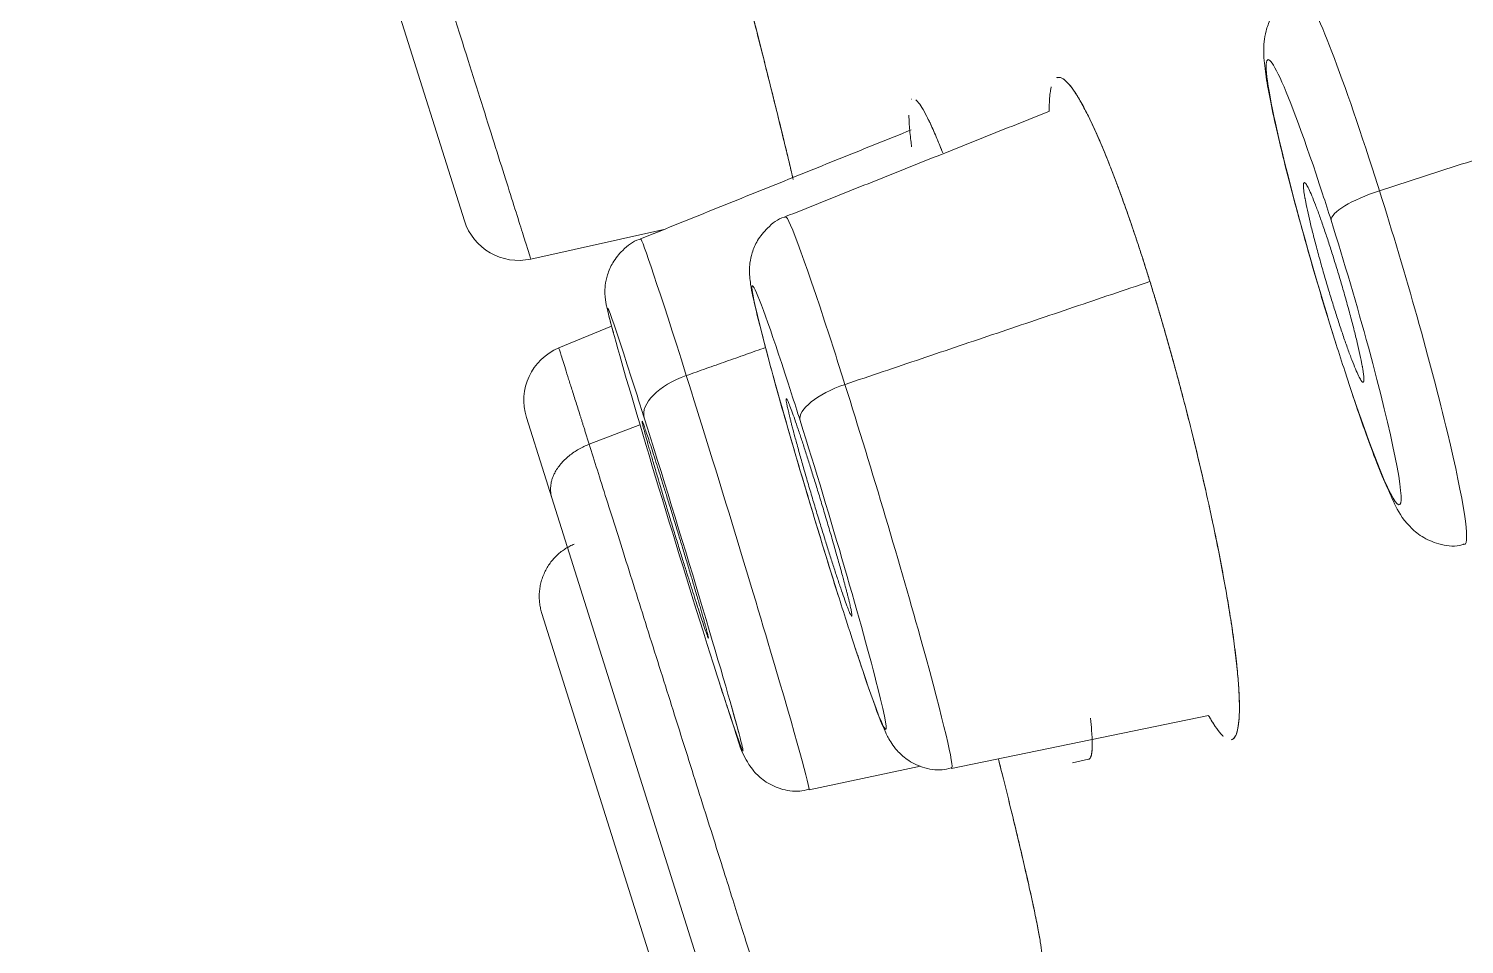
# Model space of a CAD drawing. Extents: x 5217 to 6345, y 0 to 827.
# Drawn here: x 5955.75 to 5963.34, y 502.36 to 507.2 of the extents above; entities that cross this region are included whole.
import ezdxf

# ---------------------------------------------------------------- set-up
doc = ezdxf.new("R2010")
doc.units = 0
doc.header["$LTSCALE"] = 30
doc.header["$MEASUREMENT"] = 0
doc.linetypes.add('HIDDEN2', pattern=[4.7625, 3.175, -1.5875])
doc.layers.add('1', color=7, linetype='CONTINUOUS')
doc.layers.add('2', color=1, linetype='HIDDEN2')

msp = doc.modelspace()

# ---------------------------------------------------------------- linework, layer by layer
at = {"layer": '1', "color": 7, "linetype": 'Continuous', "lineweight": 18}
for p, q in [((5957.1533, 509.0488), (5958.0549, 506.1893)), ((5960.42, 506.8325), (5960.4199, 506.8325)), ((5958.4059, 505.9866), (5959.1086, 506.1424)), ((5959.1086, 506.1424), (5958.9863, 506.0932)), ((5958.8335, 505.6319), (5958.5542, 505.5163)), ((5958.3829, 505.1489), (5958.4763, 504.8529)), ((5958.5173, 504.7229), (5958.4763, 504.8529)), ((5959.3002, 502.2399), (5958.5173, 504.7229)), ((5959.3782, 501.214), (5958.4646, 504.1117)), ((5960.6307, 503.2916), (5961.99, 503.5727)), ((5959.8773, 503.1789), (5960.4674, 503.3049)), ((5961.27, 503.3229), (5961.355, 503.341))]:
    msp.add_line(p, q, dxfattribs=at)
at = {"layer": '1', "color": 7, "linetype": 'Continuous', "lineweight": 13}
msp.add_line((5958.7149, 505.0068), (5958.9833, 505.11), dxfattribs=at)
at = {"layer": '1', "color": 7, "linetype": 'Continuous', "lineweight": 18}
for centre, start, end in [((5958.341, 506.2795), 197.5, 282.5), ((5958.6691, 505.2391), 112.5, 197.5)]:
    msp.add_arc(centre, 0.3, start, end, dxfattribs=at)
at = {"layer": '1', "color": 7, "linetype": 'Continuous', "lineweight": 13}
for centre, major_axis, ratio, start_param, end_param in [((5962.9106, 505.94), (-0.4325, 1.4637), 0.06738, 5.101439, 6.293005), ((5962.6513, 505.8634), (0.3479, -1.1773), 0.06738, 1.959846, 4.974799), ((5962.9106, 505.94), (-0.4325, 1.4637), 0.06738, 4.974799, 5.101439), ((5962.9247, 506.2763), (0.2861, 0.0902), 0.258819, 1.597633, 3.071779), ((5962.9106, 505.94), (-0.4325, 1.4637), 0.06738, 3.135066, 4.974799), ((5960.1919, 504.7513), (-0.4389, 1.4596), 0.032243, 5.240853, 6.285303), ((5959.4319, 504.636), (-0.4455, 1.4571), 0.015114, 5.236054, 6.285301), ((5959.9301, 504.6725), (-0.3528, 1.1734), 0.032243, 5.240853, 7.023672), ((5959.1697, 504.5559), (-0.3581, 1.1713), 0.015114, 5.371563, 6.738956), ((5960.1919, 504.7513), (-0.4389, 1.4596), 0.032243, 5.105304, 5.240853), ((5962.6513, 505.8634), (-0.3479, 1.1773), 0.06738, 1.959846, 4.396965), ((5959.2928, 505.234), (-0.2861, -0.0902), 0.5, 4.781253, 6.265732), ((5959.4319, 504.636), (-0.4455, 1.4571), 0.015114, 3.140336, 5.236054), ((5959.1697, 504.5559), (-0.3581, 1.1713), 0.015114, 5.236054, 5.371563), ((5959.9301, 504.6725), (-0.3528, 1.1734), 0.032243, 5.105304, 5.240853), ((5960.1171, 505.2187), (-0.2861, -0.0902), 0.382683, 4.765591, 6.248279), ((5960.1919, 504.7513), (-0.4389, 1.4596), 0.032243, 3.138778, 5.105304), ((5959.9301, 504.6725), (-0.3528, 1.1734), 0.032243, 2.335563, 3.752208), ((5959.1697, 504.5559), (-0.3581, 1.1713), 0.015114, 3.554432, 3.785205)]:
    msp.add_ellipse(centre, major_axis=major_axis, ratio=ratio, start_param=start_param, end_param=end_param, dxfattribs=at)
at = {"layer": '1', "color": 7, "linetype": 'Continuous', "lineweight": 18}
for centre, major_axis, ratio, start_param, end_param in [((5962.6513, 505.8634), (0.3479, -1.1773), 0.06738, 1.833206, 1.959846), ((5962.6513, 505.8634), (-0.3479, 1.1773), 0.06738, 4.396964, 4.974799), ((5959.1697, 504.5559), (-0.3581, 1.1713), 0.015114, 0.45577, 2.094461), ((5959.9301, 504.6725), (-0.3528, 1.1734), 0.032243, 0.740486, 1.963711), ((5962.6513, 505.8634), (-0.3479, 1.1773), 0.06738, 1.833206, 1.959846), ((5959.1697, 504.5559), (-0.3581, 1.1713), 0.015114, 3.554432, 5.236054), ((5959.9301, 504.6725), (-0.3528, 1.1734), 0.032243, 3.752209, 5.105304), ((5959.9301, 504.6725), (-0.3528, 1.1734), 0.032243, 1.963711, 2.09926), ((5959.9301, 504.6725), (-0.3528, 1.1734), 0.032243, 2.09926, 2.335563), ((5959.1697, 504.5559), (-0.3581, 1.1713), 0.015114, 2.094461, 2.22997), ((5959.1697, 504.5559), (-0.3581, 1.1713), 0.015114, 2.22997, 3.785205)]:
    msp.add_ellipse(centre, major_axis=major_axis, ratio=ratio, start_param=start_param, end_param=end_param, dxfattribs=at)
for points, weights, knots in [([(5973.7087, 496.5192), (5955.7781, 553.3878), (5955.7782, 553.3878), (5955.7782, 553.3878)], [1, 0.707106781187, 0.999979307548, 0.99995861802], [0, 0, 0, 0.999929, 1, 1, 1]), ([(5973.7087, 496.5192), (5955.7781, 553.3878), (5955.7782, 553.3878), (5955.7782, 553.3878)], [1, 0.707106781187, 0.999979307866, 0.999958618656], [0, 0, 0, 0.999929, 1, 1, 1]), ([(5962.6574, 505.7164), (5962.4976, 506.2231), (5962.4915, 506.3701), (5962.4854, 506.517), (5962.6452, 506.0103)], [1, 0.707106781183, 1, 0.707106781183, 1], [0, 0, 0, 0.5, 0.5, 1, 1, 1]), ([(5962.6452, 506.0103), (5962.8049, 505.5037), (5962.811, 505.3567), (5962.8171, 505.2097), (5962.6574, 505.7164)], [1, 0.707106781188, 1, 0.707106781188, 1], [0, 0, 0, 0.5, 0.5, 1, 1, 1]), ([(5959.9791, 504.4474), (5959.8124, 504.9761), (5959.7634, 505.2012), (5959.7143, 505.4264), (5959.881, 504.8977)], [1, 0.707106781184, 1, 0.707106781184, 1], [0, 0, 0, 0.5, 0.5, 1, 1, 1]), ([(5959.2499, 504.2667), (5959.0937, 504.7622), (5959.0135, 505.0514), (5958.9333, 505.3407), (5959.0895, 504.8451)], [1, 0.707106781192, 1, 0.707106781192, 1], [0, 0, 0, 0.5, 0.5, 1, 1, 1]), ([(5959.881, 504.8977), (5960.0477, 504.369), (5960.0968, 504.1439), (5960.1458, 503.9187), (5959.9791, 504.4474)], [1, 0.707106781184, 1, 0.707106781184, 1], [0, 0, 0, 0.5, 0.5, 1, 1, 1]), ([(5959.0895, 504.8451), (5959.2458, 504.3495), (5959.326, 504.0603), (5959.4062, 503.7711), (5959.2499, 504.2667)], [1, 0.707106781184, 1, 0.707106781184, 1], [0, 0, 0, 0.5, 0.5, 1, 1, 1])]:
    msp.add_rational_spline(points, weights, degree=2, knots=knots, dxfattribs=at)
for points, degree, knots in [([(5956.6668, 553.2546), (5956.6669, 553.2544), (5956.7304, 553.0528), (5956.7986, 552.8365), (5956.9395, 552.3899), (5957.0844, 551.9301), (5957.3052, 551.2299), (5957.5316, 550.5119), (5957.8357, 549.5474), (5958.1462, 548.5626), (5958.5349, 547.3299), (5958.9299, 546.0771), (5959.4018, 544.5803), (5959.8792, 543.0664), (5960.4305, 541.3178), (5960.9853, 539.5581), (5961.6095, 537.5785), (5962.2344, 535.5965), (5962.9225, 533.4141), (5963.6079, 531.2403), (5964.349, 528.8898), (5965.0835, 526.5604), (5965.8653, 524.0807), (5966.6363, 521.6354), (5967.4459, 519.0678), (5968.2404, 516.5478), (5969.0646, 513.9338), (5969.8699, 511.3799), (5970.6962, 508.7592), (5971.5001, 506.2095), (5972.317, 503.6186), (5973.1088, 501.1074), (5973.9063, 498.5779), (5974.6946, 496.0778), (5975.4823, 493.5795), (5976.2996, 490.9873), (5977.1096, 488.4184), (5977.9438, 485.7725), (5978.7629, 483.1748), (5979.6031, 480.5101), (5980.4194, 477.921), (5981.2531, 475.2768), (5982.0538, 472.7374), (5982.8676, 470.1562), (5983.6391, 467.7095), (5984.4193, 465.2348), (5985.1481, 462.9235), (5985.8814, 460.5978), (5986.5548, 458.4622), (5987.2287, 456.3246), (5987.8355, 454.4001), (5988.4397, 452.484), (5988.9708, 450.7995), (5989.4968, 449.1311), (5989.9457, 447.7074), (5990.388, 446.3045), (5990.7509, 445.1536), (5990.958, 444.4968), (5991.138, 443.9258)], 2, [0, 0, 0, 0.033713, 0.033713, 0.068746, 0.068746, 0.10378, 0.10378, 0.138813, 0.138813, 0.173846, 0.173846, 0.208879, 0.208879, 0.243913, 0.243913, 0.278946, 0.278946, 0.313979, 0.313979, 0.349012, 0.349012, 0.384046, 0.384046, 0.419079, 0.419079, 0.454112, 0.454112, 0.489145, 0.489145, 0.524179, 0.524179, 0.559212, 0.559212, 0.594245, 0.594245, 0.629278, 0.629278, 0.664312, 0.664312, 0.699345, 0.699345, 0.734378, 0.734378, 0.769411, 0.769411, 0.804444, 0.804444, 0.839478, 0.839478, 0.874511, 0.874511, 0.909544, 0.909544, 0.944577, 0.944577, 0.979611, 0.979611, 1, 1, 1]), ([(5958.5166, 547.3877), (5958.6206, 547.0579), (5958.7302, 546.7103), (5959.1542, 545.3656), (5959.6577, 543.7687), (5960.1664, 542.1553), (5960.751, 540.3012), (5961.3385, 538.4378), (5962.6544, 534.2645), (5963.3756, 531.977), (5964.0928, 529.7024), (5964.8652, 527.2528), (5965.6291, 524.8298), (5966.4392, 522.2606), (5967.2363, 519.7323), (5968.0702, 517.0878), (5968.8867, 514.4981), (5969.7305, 511.8219), (5970.553, 509.2131), (5971.3939, 506.5463), (5972.2101, 503.9575), (5973.0365, 501.3367), (5973.8356, 498.8021), (5974.6375, 496.2587)], 2, [0, 0, 0, 0.023307, 0.023307, 0.112098, 0.112098, 0.200888, 0.200888, 0.289678, 0.378468, 0.378468, 0.467259, 0.467259, 0.556049, 0.556049, 0.644839, 0.644839, 0.733629, 0.733629, 0.82242, 0.82242, 0.91121, 0.91121, 1, 1, 1]), ([(5959.792, 506.4138), (5959.7903, 506.4213), (5959.7824, 506.455), (5959.7663, 506.5224), (5959.7409, 506.6277), (5959.7102, 506.753), (5959.6753, 506.8935), (5959.6369, 507.0471), (5959.5928, 507.2223), (5959.5476, 507.4004), (5959.5087, 507.5531), (5959.4805, 507.6634), (5959.4488, 507.788), (5959.4081, 507.946), (5959.3747, 508.0745), (5959.3583, 508.1377)], 3, [0, 0, 0, 0, 0.023515, 0.102071, 0.185214, 0.276337, 0.369132, 0.455197, 0.548224, 0.658841, 0.731983, 0.775943, 0.820006, 0.911603, 1, 1, 1, 1]), ([(5959.792, 506.4138), (5959.7903, 506.4213), (5959.7824, 506.455), (5959.7663, 506.5224), (5959.7409, 506.6277), (5959.7102, 506.753), (5959.6753, 506.8935), (5959.6369, 507.0471), (5959.5928, 507.2223), (5959.5476, 507.4004), (5959.5087, 507.5531), (5959.4805, 507.6634), (5959.4488, 507.788), (5959.4081, 507.946), (5959.3747, 508.0745), (5959.3583, 508.1377)], 3, [0, 0, 0, 0, 0.023515, 0.102071, 0.185214, 0.276337, 0.369132, 0.455197, 0.548224, 0.658841, 0.731983, 0.775943, 0.820006, 0.911603, 1, 1, 1, 1]), ([(5959.3583, 508.1376), (5959.3732, 508.08), (5959.4055, 507.9552), (5959.4542, 507.766), (5959.5037, 507.5727), (5959.5509, 507.3876), (5959.5953, 507.2124), (5959.6365, 507.0489), (5959.6742, 506.8979), (5959.7083, 506.7604), (5959.7385, 506.6372), (5959.7649, 506.5286), (5959.7824, 506.4549), (5959.7912, 506.4172), (5959.7935, 506.4077)], 3, [0, 0, 0, 0, 0.080153, 0.173598, 0.266252, 0.358275, 0.448853, 0.538317, 0.626806, 0.713966, 0.800033, 0.885415, 0.97024, 1, 1, 1, 1]), ([(5959.3583, 508.1376), (5959.3732, 508.08), (5959.4055, 507.9552), (5959.4542, 507.766), (5959.5037, 507.5727), (5959.5509, 507.3876), (5959.5953, 507.2124), (5959.6365, 507.0489), (5959.6742, 506.8979), (5959.7083, 506.7604), (5959.7385, 506.6372), (5959.7649, 506.5286), (5959.7824, 506.4549), (5959.7912, 506.4172), (5959.7935, 506.4077)], 3, [0, 0, 0, 0, 0.080153, 0.173598, 0.266252, 0.358275, 0.448853, 0.538317, 0.626806, 0.713966, 0.800033, 0.885415, 0.97024, 1, 1, 1, 1]), ([(5962.4786, 507.3994), (5962.4684, 507.3971), (5962.425, 507.3843), (5962.3667, 507.3323), (5962.3161, 507.2603), (5962.2914, 507.1911), (5962.2817, 507.1296), (5962.2807, 507.0562), (5962.2938, 506.9376), (5962.3424, 506.6893), (5962.4458, 506.2764), (5962.5635, 505.8612), (5962.6374, 505.6202), (5962.6659, 505.5299)], 3, [0, 0, 0, 0, 0.012789, 0.056277, 0.092838, 0.126386, 0.160054, 0.204607, 0.304129, 0.493491, 0.693286, 0.885764, 1, 1, 1, 1]), ([(5961.6627, 505.9229), (5961.6607, 505.9293), (5961.6566, 505.942), (5961.6506, 505.9611), (5961.6445, 505.9801), (5961.6384, 505.9991), (5961.6323, 506.0179), (5961.6262, 506.0366), (5961.6201, 506.0553), (5961.6139, 506.0739), (5961.6078, 506.0923), (5961.6017, 506.1107), (5961.5955, 506.129), (5961.5894, 506.1471), (5961.5832, 506.1652), (5961.5771, 506.1831), (5961.5709, 506.2009), (5961.5586, 506.2365), (5961.5401, 506.2887), (5961.5157, 506.3557), (5961.4917, 506.4199), (5961.4612, 506.4986), (5961.4243, 506.589), (5961.3817, 506.6858), (5961.3404, 506.7709), (5961.3037, 506.8375), (5961.2709, 506.8879), (5961.2408, 506.9248), (5961.2126, 506.947), (5961.1959, 506.9489), (5961.1883, 506.946), (5961.1879, 506.9459)], 3, [0, 0, 0, 0, 0.010126, 0.020271, 0.030435, 0.040617, 0.050818, 0.061038, 0.071277, 0.081534, 0.09181, 0.102105, 0.112419, 0.122751, 0.133102, 0.143472, 0.153861, 0.164268, 0.206225, 0.248188, 0.290157, 0.332131, 0.410581, 0.491734, 0.57651, 0.662703, 0.734484, 0.813102, 0.903535, 0.99585, 1, 1, 1, 1]), ([(5961.6627, 505.9229), (5961.6607, 505.9293), (5961.6566, 505.942), (5961.6506, 505.9611), (5961.6445, 505.9801), (5961.6384, 505.9991), (5961.6323, 506.0179), (5961.6262, 506.0366), (5961.6201, 506.0553), (5961.6139, 506.0739), (5961.6078, 506.0923), (5961.6017, 506.1107), (5961.5955, 506.129), (5961.5894, 506.1471), (5961.5832, 506.1652), (5961.5771, 506.1831), (5961.5709, 506.2009), (5961.5586, 506.2365), (5961.5401, 506.2887), (5961.5157, 506.3557), (5961.4917, 506.4199), (5961.4612, 506.4986), (5961.4243, 506.589), (5961.3817, 506.6858), (5961.3404, 506.7709), (5961.3037, 506.8375), (5961.2709, 506.8879), (5961.2408, 506.9248), (5961.2126, 506.947), (5961.1961, 506.9489), (5961.1884, 506.9461), (5961.1881, 506.946), (5961.1879, 506.9459)], 3, [0, 0, 0, 0, 0.010126, 0.020271, 0.030435, 0.040617, 0.050818, 0.061038, 0.071277, 0.081534, 0.09181, 0.102105, 0.112419, 0.122751, 0.133102, 0.143472, 0.153861, 0.164268, 0.206225, 0.248188, 0.290157, 0.332131, 0.410581, 0.491734, 0.57651, 0.662703, 0.734484, 0.813102, 0.903535, 0.99585, 0.997603, 1, 1, 1, 1]), ([(5961.1889, 506.9463), (5961.1889, 506.9463), (5961.1955, 506.9486), (5961.2103, 506.9476), (5961.2368, 506.9289), (5961.2673, 506.8933), (5961.3015, 506.8413), (5961.339, 506.7735), (5961.3795, 506.6906), (5961.4225, 506.5933), (5961.4603, 506.5009), (5961.4913, 506.4207), (5961.5151, 506.3575), (5961.5391, 506.2915), (5961.559, 506.2353), (5961.5745, 506.1907), (5961.5855, 506.1586), (5961.5965, 506.1262), (5961.6075, 506.0933), (5961.6185, 506.06), (5961.6296, 506.0263), (5961.6406, 505.9923), (5961.6517, 505.9578), (5961.659, 505.9345), (5961.6627, 505.9229)], 3, [0, 0, 0, 0, 0.000004, 0.083745, 0.167775, 0.251009, 0.334543, 0.41762, 0.500624, 0.583531, 0.666492, 0.70807, 0.749606, 0.791187, 0.832899, 0.851549, 0.87016, 0.88874, 0.907297, 0.925838, 0.944371, 0.962904, 0.981445, 1, 1, 1, 1]), ([(5961.1889, 506.9463), (5961.1889, 506.9463), (5961.1955, 506.9486), (5961.2103, 506.9476), (5961.2368, 506.9289), (5961.2673, 506.8933), (5961.3015, 506.8413), (5961.339, 506.7735), (5961.3795, 506.6906), (5961.4225, 506.5933), (5961.4603, 506.5009), (5961.4913, 506.4207), (5961.5151, 506.3575), (5961.5391, 506.2915), (5961.559, 506.2353), (5961.5745, 506.1907), (5961.5855, 506.1586), (5961.5965, 506.1262), (5961.6075, 506.0933), (5961.6185, 506.06), (5961.6296, 506.0263), (5961.6406, 505.9923), (5961.6517, 505.9578), (5961.659, 505.9345), (5961.6627, 505.9229)], 3, [0, 0, 0, 0, 0.000004, 0.083745, 0.167775, 0.251009, 0.334543, 0.41762, 0.500624, 0.583531, 0.666492, 0.70807, 0.749606, 0.791187, 0.832899, 0.851549, 0.87016, 0.88874, 0.907297, 0.925838, 0.944371, 0.962904, 0.981445, 1, 1, 1, 1]), ([(5961.1583, 506.8976), (5961.1569, 506.8921), (5961.1538, 506.8775), (5961.1491, 506.8422), (5961.1474, 506.8037), (5961.1474, 506.7743), (5961.1474, 506.7706)], 3, [0, 0, 0, 0, 0.186476, 0.453344, 0.93239, 1, 1, 1, 1]), ([(5961.1583, 506.8976), (5961.1583, 506.8975), (5961.1569, 506.8918), (5961.1537, 506.8772), (5961.1491, 506.842), (5961.1474, 506.8036), (5961.1474, 506.7743), (5961.1474, 506.7706)], 3, [0, 0, 0, 0, 0.004291, 0.18959, 0.455759, 0.932414, 1, 1, 1, 1]), ([(5960.4413, 506.829), (5960.4445, 506.8265), (5960.4543, 506.8171), (5960.4734, 506.7905), (5960.5, 506.7425), (5960.5304, 506.6784), (5960.558, 506.6138), (5960.5754, 506.5705), (5960.5808, 506.5567)], 3, [0, 0, 0, 0, 0.105844, 0.308299, 0.509209, 0.710312, 0.911067, 1, 1, 1, 1]), ([(5960.4413, 506.829), (5960.4445, 506.8265), (5960.4543, 506.8171), (5960.4734, 506.7905), (5960.5, 506.7425), (5960.5304, 506.6784), (5960.558, 506.6138), (5960.5754, 506.5705), (5960.5808, 506.5567)], 3, [0, 0, 0, 0, 0.105844, 0.308299, 0.509209, 0.710312, 0.911067, 1, 1, 1, 1]), ([(5960.5841, 506.5484), (5960.5781, 506.5635), (5960.5603, 506.608), (5960.5321, 506.6747), (5960.501, 506.7406), (5960.4767, 506.7846), (5960.4635, 506.8041), (5960.4586, 506.8104)], 3, [0, 0, 0, 0, 0.114844, 0.348879, 0.59317, 0.841272, 1, 1, 1, 1]), ([(5960.5841, 506.5484), (5960.5781, 506.5635), (5960.5603, 506.608), (5960.5321, 506.6747), (5960.501, 506.7406), (5960.4821, 506.7748), (5960.4732, 506.7892), (5960.4727, 506.7899)], 3, [0, 0, 0, 0, 0.134405, 0.408237, 0.694069, 0.984361, 1, 1, 1, 1]), ([(5960.4054, 506.7481), (5960.4055, 506.7393), (5960.4059, 506.7235), (5960.4076, 506.6929), (5960.4105, 506.658), (5960.4149, 506.6176), (5960.4181, 506.5911), (5960.4196, 506.5796)], 3, [0, 0, 0, 0, 0.20923, 0.352253, 0.610094, 0.83473, 1, 1, 1, 1]), ([(5959.7543, 506.2099), (5959.7515, 506.2093), (5959.7144, 506.2012), (5959.6599, 506.1565), (5959.6042, 506.0897), (5959.5753, 506.0231), (5959.5638, 505.9667), (5959.5618, 505.9239), (5959.5637, 505.8867), (5959.5723, 505.8239), (5959.5913, 505.7354), (5959.627, 505.5965), (5959.6458, 505.527)], 3, [0, 0, 0, 0, 0.006994, 0.095893, 0.16745, 0.228768, 0.281573, 0.327144, 0.377575, 0.464474, 0.761964, 1, 1, 1, 1]), ([(5958.9879, 506.0922), (5958.985, 506.0916), (5958.9482, 506.0833), (5958.8942, 506.0391), (5958.8392, 505.9731), (5958.8105, 505.9071), (5958.7988, 505.8503), (5958.7975, 505.8073), (5958.7996, 505.7793), (5958.8027, 505.7572), (5958.8091, 505.7247), (5958.8169, 505.6915), (5958.8341, 505.6289), (5958.8429, 505.5981)], 3, [0, 0, 0, 0, 0.009868, 0.127366, 0.221433, 0.300936, 0.367932, 0.420569, 0.460826, 0.505439, 0.582744, 0.817552, 1, 1, 1, 1]), ([(5961.6627, 505.9229), (5961.6647, 505.9165), (5961.6687, 505.9038), (5961.6747, 505.8845), (5961.6807, 505.8652), (5961.6867, 505.8459), (5961.6927, 505.8264), (5961.6987, 505.8068), (5961.7046, 505.7872), (5961.7106, 505.7675), (5961.7165, 505.7477), (5961.7225, 505.7278), (5961.7284, 505.7078), (5961.7343, 505.6878), (5961.7402, 505.6677), (5961.7461, 505.6474), (5961.752, 505.6272), (5961.7579, 505.6068), (5961.7701, 505.5643), (5961.7885, 505.4994), (5961.8128, 505.4116), (5961.8366, 505.3233), (5961.8677, 505.2051), (5961.9052, 505.0574), (5961.9474, 504.8824), (5961.9865, 504.7111), (5962.022, 504.5457), (5962.0538, 504.3871), (5962.0815, 504.2365), (5962.1051, 504.0954), (5962.1243, 503.9647), (5962.1388, 503.846), (5962.1485, 503.7403), (5962.1533, 503.6492), (5962.153, 503.5739), (5962.1478, 503.5154), (5962.1378, 503.4739), (5962.1269, 503.4551), (5962.1197, 503.4491), (5962.1182, 503.4481)], 3, [0, 0, 0, 0, 0.006197, 0.012389, 0.018576, 0.024761, 0.030942, 0.037122, 0.0433, 0.049478, 0.055657, 0.061836, 0.068017, 0.074201, 0.080388, 0.086579, 0.092775, 0.098977, 0.105185, 0.131448, 0.157662, 0.183889, 0.210187, 0.262513, 0.314807, 0.366594, 0.418355, 0.469872, 0.52135, 0.57316, 0.624669, 0.676805, 0.728992, 0.781601, 0.833557, 0.885095, 0.93664, 0.987223, 1, 1, 1, 1]), ([(5962.109, 503.4442), (5962.1129, 503.445), (5962.1237, 503.4501), (5962.1382, 503.473), (5962.1466, 503.511), (5962.1506, 503.5481), (5962.1521, 503.5715), (5962.1529, 503.5964), (5962.1532, 503.6238), (5962.1525, 503.6583), (5962.1506, 503.7004), (5962.1467, 503.759), (5962.1389, 503.844), (5962.126, 503.9512), (5962.1108, 504.0576), (5962.0954, 504.1544), (5962.0758, 504.2682), (5962.0515, 504.3984), (5962.0205, 504.5529), (5961.9851, 504.7177), (5961.9451, 504.8921), (5961.9033, 505.0647), (5961.8668, 505.2084), (5961.8364, 505.3241), (5961.8122, 505.4134), (5961.7877, 505.5023), (5961.7674, 505.5739), (5961.7516, 505.6286), (5961.7405, 505.6668), (5961.7294, 505.7046), (5961.7182, 505.742), (5961.7071, 505.779), (5961.696, 505.8156), (5961.6849, 505.8518), (5961.6738, 505.8876), (5961.6664, 505.9111), (5961.6627, 505.9229)], 3, [0, 0, 0, 0, 0.028649, 0.085884, 0.145006, 0.161066, 0.186485, 0.20154, 0.215876, 0.242739, 0.267029, 0.288569, 0.336857, 0.390379, 0.426237, 0.461983, 0.497614, 0.54585, 0.591737, 0.644462, 0.696535, 0.74645, 0.794886, 0.820759, 0.846651, 0.872562, 0.898491, 0.90991, 0.921294, 0.932643, 0.943957, 0.955236, 0.966479, 0.977688, 0.988861, 1, 1, 1, 1]), ([(5961.6627, 505.9229), (5961.6647, 505.9165), (5961.6687, 505.9038), (5961.6747, 505.8845), (5961.6807, 505.8652), (5961.6867, 505.8459), (5961.6927, 505.8264), (5961.6987, 505.8068), (5961.7046, 505.7872), (5961.7106, 505.7675), (5961.7165, 505.7477), (5961.7225, 505.7278), (5961.7284, 505.7078), (5961.7343, 505.6878), (5961.7402, 505.6677), (5961.7461, 505.6474), (5961.752, 505.6272), (5961.7579, 505.6068), (5961.7701, 505.5643), (5961.7885, 505.4994), (5961.8128, 505.4116), (5961.8366, 505.3233), (5961.8677, 505.2051), (5961.9052, 505.0574), (5961.9474, 504.8824), (5961.9865, 504.7111), (5962.022, 504.5457), (5962.0538, 504.3871), (5962.0815, 504.2365), (5962.1051, 504.0954), (5962.1243, 503.9647), (5962.1388, 503.846), (5962.1485, 503.7403), (5962.1533, 503.6492), (5962.153, 503.5739), (5962.1478, 503.5154), (5962.1392, 503.4795), (5962.1319, 503.4644), (5962.129, 503.4599)], 3, [0, 0, 0, 0, 0.006412, 0.012818, 0.01922, 0.025619, 0.032014, 0.038408, 0.044801, 0.051193, 0.057585, 0.063979, 0.070374, 0.076772, 0.083173, 0.089579, 0.09599, 0.102406, 0.108829, 0.136002, 0.163126, 0.190261, 0.21747, 0.271609, 0.325716, 0.379297, 0.432851, 0.486154, 0.539416, 0.593021, 0.646315, 0.700258, 0.754254, 0.808686, 0.862442, 0.915766, 0.969096, 1, 1, 1, 1]), ([(5962.109, 503.4442), (5962.1129, 503.445), (5962.1237, 503.4501), (5962.1382, 503.473), (5962.1466, 503.511), (5962.1506, 503.5481), (5962.1521, 503.5715), (5962.1529, 503.5964), (5962.1532, 503.6238), (5962.1525, 503.6583), (5962.1506, 503.7004), (5962.1467, 503.759), (5962.1389, 503.844), (5962.126, 503.9512), (5962.1108, 504.0576), (5962.0954, 504.1544), (5962.0758, 504.2682), (5962.0515, 504.3984), (5962.0205, 504.5529), (5961.9851, 504.7177), (5961.9451, 504.8921), (5961.9033, 505.0647), (5961.8668, 505.2084), (5961.8364, 505.3241), (5961.8122, 505.4134), (5961.7877, 505.5023), (5961.7674, 505.5739), (5961.7516, 505.6286), (5961.7405, 505.6668), (5961.7294, 505.7046), (5961.7182, 505.742), (5961.7071, 505.779), (5961.696, 505.8156), (5961.6849, 505.8518), (5961.6738, 505.8876), (5961.6664, 505.9111), (5961.6627, 505.9229)], 3, [0, 0, 0, 0, 0.028649, 0.085884, 0.145006, 0.161066, 0.186485, 0.20154, 0.215876, 0.242739, 0.267029, 0.288569, 0.336857, 0.390379, 0.426237, 0.461983, 0.497614, 0.54585, 0.591737, 0.644462, 0.696535, 0.74645, 0.794886, 0.820759, 0.846651, 0.872562, 0.898491, 0.90991, 0.921294, 0.932643, 0.943957, 0.955236, 0.966479, 0.977688, 0.988861, 1, 1, 1, 1]), ([(5959.6458, 505.527), (5959.6542, 505.4937), (5959.6893, 505.3574), (5959.7866, 505.0151), (5959.9146, 504.5837), (5959.9952, 504.3233), (5960.0312, 504.2089)], 3, [0, 0, 0, 0, 0.115424, 0.436445, 0.750995, 1, 1, 1, 1]), ([(5962.747, 505.2814), (5962.7894, 505.1537), (5962.8726, 504.9156), (5962.9626, 504.7127), (5963.0154, 504.6058), (5963.1142, 504.5159), (5963.2077, 504.4757), (5963.2904, 504.463), (5963.3337, 504.4767), (5963.3415, 504.4797)], 3, [0, 0, 0, 0, 0.278566, 0.59285, 0.775101, 0.842197, 0.910003, 0.98382, 1, 1, 1, 1]), ([(5960.1458, 503.8578), (5960.167, 503.7927), (5960.2251, 503.6203), (5960.2645, 503.5195), (5960.3015, 503.4413), (5960.3428, 503.3848), (5960.3973, 503.3346), (5960.479, 503.2944), (5960.5632, 503.2792), (5960.6129, 503.2909), (5960.6287, 503.2963)], 3, [0, 0, 0, 0, 0.198163, 0.580762, 0.693604, 0.74394, 0.804698, 0.878481, 0.961413, 1, 1, 1, 1]), ([(5959.4423, 503.6271), (5959.4573, 503.58), (5959.5089, 503.4301), (5959.5019, 503.4189), (5959.5584, 503.3141), (5959.5887, 503.2713), (5959.6432, 503.2208), (5959.7264, 503.1806), (5959.8102, 503.1661), (5959.8593, 503.178), (5959.8749, 503.1834)], 3, [0, 0, 0, 0, 0.189502, 0.626433, 0.664338, 0.709682, 0.780389, 0.863939, 0.956819, 1, 1, 1, 1]), ([(5961.3554, 503.3411), (5961.3598, 503.342), (5961.3664, 503.3487), (5961.3733, 503.3744), (5961.3759, 503.4193), (5961.3727, 503.4837), (5961.3676, 503.5353), (5961.365, 503.5581)], 3, [0, 0, 0, 0, 0.19643, 0.364348, 0.592961, 0.833997, 1, 1, 1, 1]), ([(5961.3554, 503.3411), (5961.3598, 503.342), (5961.3664, 503.3487), (5961.3733, 503.3744), (5961.3759, 503.4193), (5961.3727, 503.4837), (5961.3676, 503.5353), (5961.365, 503.5581)], 3, [0, 0, 0, 0, 0.19643, 0.364348, 0.592961, 0.833997, 1, 1, 1, 1]), ([(5961.9902, 503.5717), (5961.991, 503.5703), (5961.9991, 503.5558), (5962.0071, 503.5425), (5962.014, 503.5315)], 3, [0, 0, 0, 0, 0.094943, 1, 1, 1, 1]), ([(5961.9902, 503.5717), (5961.991, 503.5703), (5962.0022, 503.5505), (5962.0132, 503.5323), (5962.0231, 503.5176), (5962.0234, 503.5171)], 3, [0, 0, 0, 0, 0.067307, 0.970309, 1, 1, 1, 1]), ([(5962.0677, 503.4624), (5962.0636, 503.4662), (5962.0504, 503.4797), (5962.026, 503.5115), (5962.004, 503.5474), (5961.9924, 503.5677), (5961.9924, 503.5678)], 3, [0, 0, 0, 0, 0.188246, 0.594226, 0.998398, 1, 1, 1, 1]), ([(5961.3748, 503.4121), (5961.3746, 503.3993), (5961.3731, 503.3744), (5961.3692, 503.3581), (5961.3662, 503.3518), (5961.3662, 503.3518)], 3, [0, 0, 0, 0, 0.446495, 0.997806, 1, 1, 1, 1]), ([(5961.3748, 503.4121), (5961.3746, 503.3993), (5961.3731, 503.3744), (5961.3692, 503.3581), (5961.3662, 503.3518), (5961.3662, 503.3518)], 3, [0, 0, 0, 0, 0.446495, 0.997806, 1, 1, 1, 1]), ([(5961.0779, 502.3018), (5961.0838, 502.2889), (5961.0942, 502.2685), (5961.1046, 502.2556), (5961.1107, 502.2586), (5961.1125, 502.2774), (5961.1095, 502.3149), (5961.1012, 502.3713), (5961.0878, 502.4456), (5961.0683, 502.5427), (5961.0441, 502.6541), (5961.0204, 502.7584), (5961.0021, 502.8376), (5960.9804, 502.9301), (5960.95, 503.0562), (5960.9136, 503.203), (5960.8891, 503.3004), (5960.879, 503.3403)], 3, [0, 0, 0, 0, 0.071021, 0.142556, 0.207052, 0.275315, 0.350129, 0.426316, 0.496977, 0.573354, 0.664174, 0.724225, 0.760317, 0.796494, 0.871697, 0.948405, 1, 1, 1, 1]), ([(5961.1069, 502.2575), (5961.1082, 502.2578), (5961.1109, 502.2609), (5961.1125, 502.2774), (5961.1095, 502.3149), (5961.1012, 502.3713), (5961.0878, 502.4456), (5961.0683, 502.5427), (5961.0441, 502.6541), (5961.0204, 502.7584), (5961.0021, 502.8376), (5960.9804, 502.9301), (5960.95, 503.0562), (5960.9136, 503.203), (5960.8891, 503.3004), (5960.879, 503.3403)], 3, [0, 0, 0, 0, 0.047282, 0.129299, 0.219188, 0.310725, 0.395624, 0.48739, 0.596509, 0.66866, 0.712024, 0.75549, 0.845846, 0.938009, 1, 1, 1, 1]), ([(5960.8791, 503.3396), (5960.8878, 503.3053), (5960.9111, 503.2127), (5960.9469, 503.0683), (5960.9845, 502.9125), (5961.0176, 502.7712), (5961.046, 502.6458), (5961.0693, 502.5374), (5961.0876, 502.4465), (5961.0965, 502.3974), (5961.1001, 502.3758)], 3, [0, 0, 0, 0, 0.077475, 0.21219, 0.346897, 0.480391, 0.613006, 0.743551, 0.872438, 1, 1, 1, 1]), ([(5960.8791, 503.3396), (5960.8878, 503.3053), (5960.9111, 503.2127), (5960.9469, 503.0683), (5960.9845, 502.9125), (5961.0176, 502.7712), (5961.046, 502.6458), (5961.0693, 502.5374), (5961.0876, 502.4465), (5961.0965, 502.3974), (5961.1001, 502.3758)], 3, [0, 0, 0, 0, 0.077475, 0.21219, 0.346897, 0.480391, 0.613006, 0.743551, 0.872438, 1, 1, 1, 1])]:
    msp.add_open_spline(points, degree=degree, knots=knots, dxfattribs=at)
at = {"layer": '1', "color": 7, "linetype": 'Continuous', "lineweight": 13}
for points, weights, knots in [([(5957.3277, 509.4064), (5957.4603, 508.9859), (5957.9631, 507.3913), (5958.4064, 505.9853), (5958.406, 505.9866)], [1, 0.730756582949, 1, 0.754801547203, 0.956204774867], [0, 0, 0, 0.52337, 0.52337, 1, 1, 1]), ([(5958.7149, 505.0068), (5959.0772, 503.8577), (5959.4633, 502.6332), (5959.6516, 502.036), (5959.6512, 502.0372)], [1, 0.730756582878, 1, 0.847684860055, 0.867703752299], [0, 0, 0, 0.638686, 0.638686, 1, 1, 1])]:
    msp.add_rational_spline(points, weights, degree=2, knots=knots, dxfattribs=at)
for points in [[(5964.6238, 506.9066), (5962.8937, 506.3479)], [(5960.0674, 505.3232), (5961.6793, 505.8678)], [(5959.2282, 505.3705), (5959.6479, 505.5189)]]:
    msp.add_open_spline(points, degree=1, dxfattribs=at)
at = {"layer": '1', "color": 7, "linetype": 'Continuous', "lineweight": 18}
for points in [[(5961.1486, 506.7687), (5959.753, 506.2109)], [(5960.4167, 506.6695), (5958.9863, 506.0932)], [(5960.1085, 503.969), (5960.1458, 503.8578)], [(5959.404, 503.7442), (5959.4423, 503.6271)]]:
    msp.add_open_spline(points, degree=1, dxfattribs=at)
at = {"layer": '1', "color": 7, "linetype": 'Continuous', "lineweight": 13}
for points, weights in [([(5958.5543, 505.5163), (5958.5545, 505.5154), (5958.6659, 505.1623)], [0.867701633463, 0.883063641119, 1]), ([(5958.6659, 505.1623), (5958.6885, 505.0906), (5958.7149, 505.0068)], [1, 0.997684614495, 1]), ([(5958.7149, 505.0068), (5958.4588, 504.9083), (5958.5173, 504.7229)], [1, 0.737277336819, 1])]:
    msp.add_rational_spline(points, weights, degree=2, dxfattribs=at)
at = {"layer": '1', "color": 7, "linetype": 'Continuous', "lineweight": 18}
msp.add_rational_spline([(5958.4646, 504.1117), (5958.3819, 504.3739), (5958.6359, 504.4791)], [1, 0.737277336796, 1], degree=2, dxfattribs=at)
at = {"layer": '2', "color": 7, "linetype": 'Continuous', "lineweight": 18}
msp.add_open_spline([(5993.7439, 502.8363), (5992.7416, 506.0154), (5990.6767, 512.2578), (5987.3639, 521.2076), (5983.7884, 529.6529), (5979.8822, 537.4628), (5976.2673, 543.2802), (5973.0731, 547.3532), (5970.4913, 550.0504), (5967.676, 552.2993), (5964.5542, 553.9592), (5961.6007, 554.6661), (5958.9947, 554.6061), (5957.6064, 554.333), (5956.921, 554.1341)], degree=3, knots=[0, 0, 0, 0, 0.125487, 0.250974, 0.376461, 0.501948, 0.627435, 0.690178, 0.752921, 0.815665, 0.878408, 0.941152, 0.972524, 1, 1, 1, 1], dxfattribs=at)
msp.add_open_spline([(5993.7439, 502.8363), (5992.7416, 506.0154), (5990.6767, 512.2578), (5987.3639, 521.2076), (5983.7884, 529.6529), (5979.8822, 537.4628), (5976.2673, 543.2802), (5973.0731, 547.3532), (5970.4913, 550.0504), (5967.676, 552.2993), (5964.5542, 553.9592), (5961.6007, 554.6661), (5958.9947, 554.6061), (5957.6064, 554.333), (5956.921, 554.1341)], degree=3, knots=[0, 0, 0, 0, 0.125487, 0.250974, 0.376461, 0.501948, 0.627435, 0.690178, 0.752921, 0.815665, 0.878408, 0.941152, 0.972524, 1, 1, 1, 1], dxfattribs=at)
msp.add_rational_spline([(5978.4378, 484.871), (5964.2548, 529.8536), (5958.3005, 548.7384), (5958.1047, 549.3594), (5957.9323, 549.9062), (5956.7183, 553.7565), (5956.7185, 553.7558)], [1, 0.777791238467, 1, 0.999647191397, 1, 0.929321570329, 0.893869190396], degree=2, knots=[0, 0, 0, 0.75006, 0.75006, 0.774722, 0.774722, 1, 1, 1], dxfattribs=at)
msp.add_rational_spline([(5978.4378, 484.871), (5964.2548, 529.8536), (5958.3005, 548.7384)], [1, 0.777791238467, 1], degree=2, dxfattribs=at)

doc.saveas('drawing.dxf')
